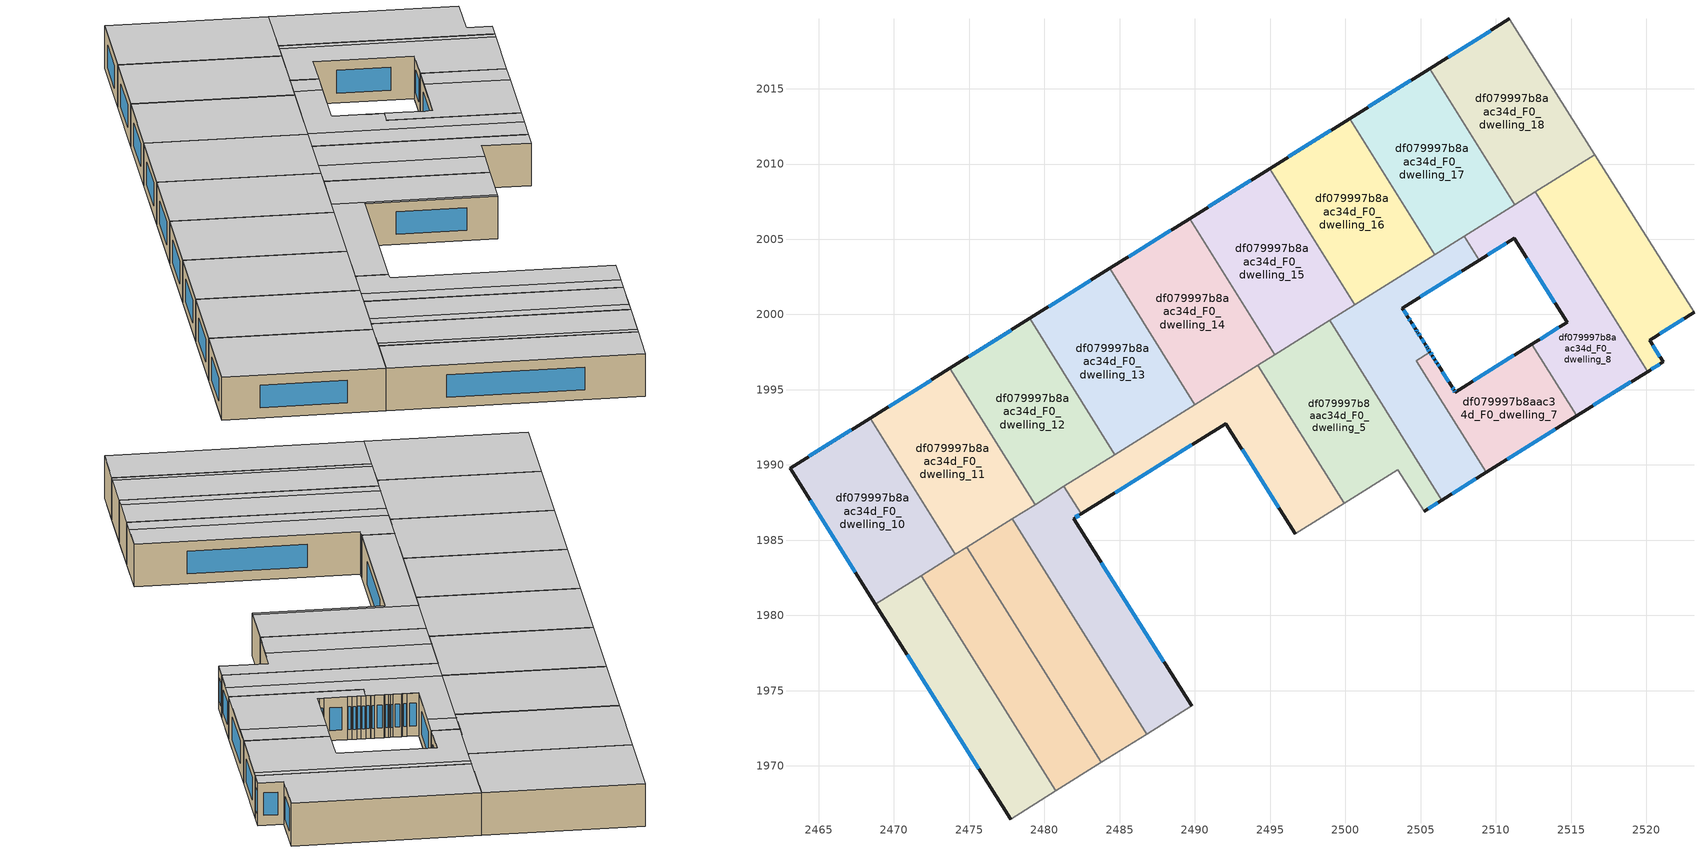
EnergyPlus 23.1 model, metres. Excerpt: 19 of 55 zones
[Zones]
df079997b8aac34d_F0_dwelling_0
 floor ground (EU_floor_Construction): 2471.81,1982.64 2480.75,1968.34 2477.75,1966.46 2468.77,1980.74 z0
 wall outside (EU_wall_Construction): 2468.77,1980.74 2477.75,1966.46 z0:3
 wall to df079997b8aac34d_F0_dwelling_1 (EU_wall_Construction): 2480.75,1968.34 2471.81,1982.64 z0:3
 wall adiabatic (EU_wall_Construction): 2477.75,1966.46 2480.75,1968.34 z0:3
 wall to df079997b8aac34d_F0_dwelling_10 (EU_wall_Construction): 2471.81,1982.64 2468.77,1980.74 z0:3
 window (EU_Window_Construction): 2470.88,1977.39 2475.64,1969.81 z0.7:2.3
 ceiling to df079997b8aac34d_F1_dwelling_0 (EU_floor_Construction): 2480.75,1968.34 2471.81,1982.64 2468.77,1980.74 2477.75,1966.46 z3
df079997b8aac34d_F0_dwelling_1
 floor ground (EU_floor_Construction): 2474.83,1984.53 2483.78,1970.23 2480.75,1968.34 2471.81,1982.64 z0
 wall to df079997b8aac34d_F0_dwelling_2 (EU_wall_Construction): 2483.78,1970.23 2474.83,1984.53 z0:3
 wall adiabatic (EU_wall_Construction): 2480.75,1968.34 2483.78,1970.23 z0:3
 wall to df079997b8aac34d_F0_dwelling_11 (EU_wall_Construction): 2474.83,1984.53 2474.07,1984.05 z0:3
 wall to df079997b8aac34d_F0_dwelling_10 (EU_wall_Construction): 2474.07,1984.05 2471.81,1982.64 z0:3
 ceiling to df079997b8aac34d_F1_dwelling_1 (EU_floor_Construction): 2483.78,1970.23 2474.83,1984.53 2472.15,1982.85 2481.09,1968.55 z3
 ceiling to df079997b8aac34d_F1_dwelling_0 (EU_floor_Construction): 2481.09,1968.55 2472.15,1982.85 2471.81,1982.64 2480.75,1968.34 z3
df079997b8aac34d_F0_dwelling_10
 floor ground (EU_floor_Construction): 2468.41,1993.11 2474.07,1984.05 2468.77,1980.74 2463.09,1989.78 z0
 wall outside (EU_wall_Construction): 2468.41,1993.11 2463.09,1989.78 2468.77,1980.74 z0:3
 wall to df079997b8aac34d_F0_dwelling_11 (EU_wall_Construction): 2474.07,1984.05 2468.41,1993.11 z0:3
 window (EU_Window_Construction): 2464.42,1987.66 2467.44,1982.86 / 2467.16,1992.32 2464.34,1990.56 z0.7:2.3
 ceiling to df079997b8aac34d_F1_dwelling_9 (EU_floor_Construction): 2474.07,1984.05 2468.41,1993.11 2463.09,1989.78 2468.77,1980.74 z3
df079997b8aac34d_F0_dwelling_11
 floor ground (EU_floor_Construction): 2473.72,1996.42 2479.38,1987.37 2474.07,1984.05 2468.41,1993.11 z0
 wall outside (EU_wall_Construction): 2473.72,1996.42 2468.41,1993.11 z0:3
 wall to df079997b8aac34d_F0_dwelling_12 (EU_wall_Construction): 2479.38,1987.37 2473.72,1996.42 z0:3
 wall to df079997b8aac34d_F0_dwelling_2 (EU_wall_Construction): 2474.83,1984.53 2477.86,1986.42 z0:3
 wall to df079997b8aac34d_F0_dwelling_3 (EU_wall_Construction): 2477.86,1986.42 2479.37,1987.37 z0:3
 window (EU_Window_Construction): 2472.47,1995.64 2469.65,1993.88 z0.7:2.3
 ceiling to df079997b8aac34d_F1_dwelling_10 (EU_floor_Construction): 2479.38,1987.37 2473.72,1996.42 2468.41,1993.11 2474.07,1984.05 z3
df079997b8aac34d_F0_dwelling_12
 floor ground (EU_floor_Construction): 2479.03,1999.74 2484.68,1990.69 2479.38,1987.37 2473.72,1996.42 z0
 wall outside (EU_wall_Construction): 2479.03,1999.74 2473.72,1996.42 z0:3
 wall to df079997b8aac34d_F0_dwelling_13 (EU_wall_Construction): 2484.68,1990.69 2479.03,1999.74 z0:3
 wall to df079997b8aac34d_F0_dwelling_4 (EU_wall_Construction): 2481.29,1988.57 2484.68,1990.69 z0:3
 wall to df079997b8aac34d_F0_dwelling_3 (EU_wall_Construction): 2479.37,1987.37 2481.29,1988.57 z0:3
 window (EU_Window_Construction): 2477.78,1998.96 2474.96,1997.2 z0.7:2.3
 ceiling to df079997b8aac34d_F1_dwelling_11 (EU_floor_Construction): 2484.68,1990.69 2479.03,1999.74 2473.72,1996.42 2479.38,1987.37 z3
df079997b8aac34d_F0_dwelling_13
 floor ground (EU_floor_Construction): 2484.34,2003.06 2489.99,1994.01 2484.68,1990.69 2479.03,1999.74 z0
 wall outside (EU_wall_Construction): 2484.34,2003.06 2479.03,1999.74 z0:3
 wall to df079997b8aac34d_F0_dwelling_14 (EU_wall_Construction): 2489.99,1994.01 2484.34,2003.06 z0:3
 wall to df079997b8aac34d_F0_dwelling_4 (EU_wall_Construction): 2484.69,1990.69 2489.99,1994.01 z0:3
 window (EU_Window_Construction): 2483.09,2002.28 2480.28,2000.52 z0.7:2.3
 ceiling to df079997b8aac34d_F1_dwelling_12 (EU_floor_Construction): 2489.99,1994.01 2484.34,2003.06 2479.03,1999.74 2484.68,1990.69 z3
df079997b8aac34d_F0_dwelling_14
 floor ground (EU_floor_Construction): 2489.65,2006.37 2495.31,1997.33 2489.99,1994.01 2484.34,2003.06 z0
 wall outside (EU_wall_Construction): 2489.65,2006.37 2484.34,2003.06 z0:3
 wall to df079997b8aac34d_F0_dwelling_15 (EU_wall_Construction): 2495.31,1997.33 2489.65,2006.37 z0:3
 wall to df079997b8aac34d_F0_dwelling_5 (EU_wall_Construction): 2494.18,1996.63 2495.31,1997.33 z0:3
 wall to df079997b8aac34d_F0_dwelling_4 (EU_wall_Construction): 2489.99,1994.01 2494.18,1996.63 z0:3
 window (EU_Window_Construction): 2488.41,2005.59 2485.59,2003.84 z0.7:2.3
 ceiling to df079997b8aac34d_F1_dwelling_13 (EU_floor_Construction): 2495.31,1997.33 2489.65,2006.37 2484.34,2003.06 2489.99,1994.01 z3
df079997b8aac34d_F0_dwelling_15
 floor ground (EU_floor_Construction): 2494.97,2009.69 2500.62,2000.65 2495.31,1997.33 2489.65,2006.37 z0
 wall outside (EU_wall_Construction): 2494.97,2009.69 2489.65,2006.37 z0:3
 wall to df079997b8aac34d_F0_dwelling_16 (EU_wall_Construction): 2500.62,2000.65 2494.97,2009.69 z0:3
 wall to df079997b8aac34d_F0_dwelling_6 (EU_wall_Construction): 2498.96,1999.61 2500.62,2000.65 z0:3
 wall to df079997b8aac34d_F0_dwelling_5 (EU_wall_Construction): 2495.31,1997.33 2498.96,1999.61 z0:3
 window (EU_Window_Construction): 2493.72,2008.91 2490.9,2007.15 z0.7:2.3
 ceiling to df079997b8aac34d_F1_dwelling_14 (EU_floor_Construction): 2500.62,2000.65 2494.97,2009.69 2489.65,2006.37 2495.31,1997.33 z3
df079997b8aac34d_F0_dwelling_16
 floor ground (EU_floor_Construction): 2500.28,2013.01 2505.93,2003.97 2500.62,2000.65 2494.97,2009.69 z0
 wall outside (EU_wall_Construction): 2500.28,2013.01 2494.97,2009.69 z0:3
 wall to df079997b8aac34d_F0_dwelling_17 (EU_wall_Construction): 2505.93,2003.97 2500.28,2013.01 z0:3
 wall to df079997b8aac34d_F0_dwelling_6 (EU_wall_Construction): 2500.62,2000.65 2505.93,2003.97 z0:3
 window (EU_Window_Construction): 2499.03,2012.23 2496.22,2010.47 z0.7:2.3
 ceiling to df079997b8aac34d_F1_dwelling_15 (EU_floor_Construction): 2505.93,2003.97 2500.28,2013.01 2494.97,2009.69 2500.62,2000.65 z3
df079997b8aac34d_F0_dwelling_17
 floor ground (EU_floor_Construction): 2505.6,2016.33 2511.25,2007.29 2505.93,2003.97 2500.28,2013.01 z0
 wall outside (EU_wall_Construction): 2505.6,2016.33 2500.28,2013.01 z0:3
 wall to df079997b8aac34d_F0_dwelling_18 (EU_wall_Construction): 2511.25,2007.29 2505.6,2016.33 z0:3
 wall to df079997b8aac34d_F0_dwelling_8 (EU_wall_Construction): 2507.91,2005.21 2511.25,2007.29 z0:3
 wall to df079997b8aac34d_F0_dwelling_6 (EU_wall_Construction): 2505.93,2003.97 2507.91,2005.21 z0:3
 window (EU_Window_Construction): 2504.35,2015.55 2501.53,2013.79 z0.7:2.3
 ceiling to df079997b8aac34d_F1_dwelling_16 (EU_floor_Construction): 2511.25,2007.29 2505.6,2016.33 2500.28,2013.01 2505.93,2003.97 z3
df079997b8aac34d_F0_dwelling_18
 floor ground (EU_floor_Construction): 2510.9,2019.65 2516.58,2010.63 2511.25,2007.29 2505.6,2016.33 z0
 wall outside (EU_wall_Construction): 2510.9,2019.65 2505.6,2016.33 z0:3
 wall adiabatic (EU_wall_Construction): 2516.58,2010.63 2510.9,2019.65 z0:3
 wall to df079997b8aac34d_F0_dwelling_9 (EU_wall_Construction): 2512.62,2008.15 2516.58,2010.63 z0:3
 wall to df079997b8aac34d_F0_dwelling_8 (EU_wall_Construction): 2511.25,2007.29 2512.62,2008.15 z0:3
 window (EU_Window_Construction): 2509.66,2018.87 2506.84,2017.11 z0.7:2.3
 ceiling to df079997b8aac34d_F1_dwelling_17 (EU_floor_Construction): 2516.58,2010.63 2510.9,2019.65 2505.6,2016.33 2511.25,2007.29 z3
df079997b8aac34d_F0_dwelling_2
 floor ground (EU_floor_Construction): 2477.86,1986.42 2486.8,1972.12 2483.78,1970.23 2474.83,1984.53 z0
 wall to df079997b8aac34d_F0_dwelling_3 (EU_wall_Construction): 2486.8,1972.12 2477.86,1986.42 z0:3
 wall adiabatic (EU_wall_Construction): 2483.78,1970.23 2486.8,1972.12 z0:3
 ceiling to df079997b8aac34d_F1_dwelling_2 (EU_floor_Construction): 2486.8,1972.12 2477.86,1986.42 2475.51,1984.95 2484.45,1970.65 z3
 ceiling to df079997b8aac34d_F1_dwelling_1 (EU_floor_Construction): 2484.45,1970.65 2475.51,1984.95 2474.83,1984.53 2483.78,1970.23 z3
df079997b8aac34d_F0_dwelling_3
 floor ground (EU_floor_Construction): 2482.44,1986.74 2481.95,1986.44 2489.78,1973.98 2486.8,1972.12 2477.86,1986.42 2481.29,1988.57 z0
 wall outside (EU_wall_Construction): 2489.78,1973.98 2481.95,1986.44 2482.44,1986.74 z0:3
 wall to df079997b8aac34d_F0_dwelling_4 (EU_wall_Construction): 2482.44,1986.74 2481.29,1988.57 z0:3
 wall adiabatic (EU_wall_Construction): 2486.8,1972.12 2489.78,1973.98 z0:3
 window (EU_Window_Construction): 2482.06,1986.51 2482.32,1986.67 / 2487.94,1976.9 2483.79,1983.51 z0.7:2.3
 ceiling to df079997b8aac34d_F1_dwelling_3 (EU_floor_Construction): 2489.78,1973.98 2481.95,1986.44 2482.44,1986.74 2481.29,1988.57 2478.87,1987.05 2487.81,1972.75 z3
 ceiling to df079997b8aac34d_F1_dwelling_2 (EU_floor_Construction): 2487.81,1972.75 2478.87,1987.05 2477.86,1986.42 2486.8,1972.12 z3
df079997b8aac34d_F0_dwelling_4
 floor ground (EU_floor_Construction): 2494.18,1996.63 2499.92,1987.45 2496.67,1985.43 2492.06,1992.75 2482.44,1986.74 2481.29,1988.57 z0
 wall outside (EU_wall_Construction): 2482.44,1986.74 2492.06,1992.75 2496.67,1985.43 z0:3
 wall to df079997b8aac34d_F0_dwelling_5 (EU_wall_Construction): 2499.92,1987.45 2494.18,1996.63 z0:3
 wall adiabatic (EU_wall_Construction): 2496.67,1985.43 2499.92,1987.45 z0:3
 window (EU_Window_Construction): 2493.14,1991.03 2495.59,1987.15 / 2484.7,1988.15 2489.8,1991.34 z0.7:2.3
 ceiling to df079997b8aac34d_F1_dwelling_4 (EU_floor_Construction): 2499.92,1987.45 2494.18,1996.63 2491.1,1994.7 2496.83,1985.53 z3
 ceiling adiabatic (EU_roof_Construction): 2496.83,1985.53 2491.1,1994.7 2481.29,1988.57 2482.44,1986.74 2492.06,1992.75 2496.67,1985.43 z3
df079997b8aac34d_F0_dwelling_5
 floor ground (EU_floor_Construction): 2498.96,1999.61 2506.42,1987.67 2505.24,1986.93 2503.5,1989.68 2499.92,1987.45 2494.18,1996.63 z0
 wall outside (EU_wall_Construction): 2505.24,1986.93 2506.42,1987.67 z0:3
 wall to df079997b8aac34d_F0_dwelling_6 (EU_wall_Construction): 2506.42,1987.67 2498.96,1999.61 z0:3
 wall adiabatic (EU_wall_Construction): 2499.92,1987.45 2503.5,1989.68 2505.24,1986.93 z0:3
 window (EU_Window_Construction): 2505.51,1987.1 2506.14,1987.49 z0.7:2.3
 ceiling to df079997b8aac34d_F1_dwelling_5 (EU_floor_Construction): 2506.42,1987.67 2498.96,1999.61 2496.34,1997.97 2502.07,1988.8 2503.5,1989.68 2505.24,1986.93 z3
 ceiling to df079997b8aac34d_F1_dwelling_4 (EU_floor_Construction): 2502.07,1988.8 2496.34,1997.97 2494.18,1996.63 2499.92,1987.45 z3
df079997b8aac34d_F0_dwelling_6
 floor ground (EU_floor_Construction): 2507.91,2005.21 2508.9,2003.61 2503.79,2000.42 2504.19,1999.78 2504.34,1999.55 2504.35,1999.53 2504.38,1999.48 2504.67,1999.02 2504.78,1998.85 2504.83,1998.77 2504.97,1998.55 2504.99,1998.51 2505.31,1998.01 2505.43,1997.8 2505.47,1997.75 2505.62,1997.5 2504.72,1996.94 2509.36,1989.51 2506.42,1987.67 2498.96,1999.61 z0
 wall outside (EU_wall_Construction): 2505.62,1997.5 2505.47,1997.75 2505.43,1997.8 2505.31,1998.01 2504.99,1998.51 2504.97,1998.55 2504.83,1998.77 2504.78,1998.85 2504.67,1999.02 2504.38,1999.48 2504.35,1999.53 2504.34,1999.55 2504.19,1999.78 2503.79,2000.42 2508.9,2003.61 / 2506.42,1987.67 2509.36,1989.51 z0:3
 wall to df079997b8aac34d_F0_dwelling_8 (EU_wall_Construction): 2508.9,2003.61 2507.91,2005.21 z0:3
 wall to df079997b8aac34d_F0_dwelling_7 (EU_wall_Construction): 2509.36,1989.51 2504.72,1996.94 2505.62,1997.5 z0:3
 window (EU_Window_Construction): 2504.99,2001.17 2507.7,2002.86 / 2504.1,1999.93 2503.88,2000.27 / 2504.3,1999.6 2504.23,1999.73 / 2504.6,1999.13 2504.45,1999.37 / 2504.75,1998.89 2504.7,1998.98 / 2504.82,1998.79 2504.79,1998.83 / 2504.94,1998.6 2504.86,1998.72 / 2505.23,1998.13 2505.06,1998.39 / 2505.41,1997.85 2505.34,1997.96 / 2505.46,1997.76 2505.44,1997.79 / 2505.59,1997.56 2505.5,1997.69 / 2507.11,1988.1 2508.67,1989.08 z0.7:2.3
 ceiling to df079997b8aac34d_F1_dwelling_6 (EU_floor_Construction): 2509.36,1989.51 2504.72,1996.94 2505.62,1997.5 2505.47,1997.75 2505.45,1997.78 2504.99,1998.52 2504.97,1998.55 2504.83,1998.77 2504.78,1998.85 2504.72,1998.95 2503.79,2000.42 2507.39,2002.67 2506.4,2004.26 2500.69,2000.69 2508.16,1988.75 z3
 ceiling to df079997b8aac34d_F1_dwelling_5 (EU_floor_Construction): 2508.16,1988.75 2500.69,2000.69 2498.96,1999.61 2506.42,1987.67 z3
 ceiling to df079997b8aac34d_F1_dwelling_7 (EU_floor_Construction): 2508.9,2003.61 2507.91,2005.21 2506.4,2004.26 2507.39,2002.67 z3
df079997b8aac34d_F0_dwelling_7
 floor ground (EU_floor_Construction): 2512.4,1998.02 2515.38,1993.26 2509.36,1989.51 2504.72,1996.94 2505.62,1997.5 2505.78,1997.25 2505.94,1997 2506.1,1996.74 2506.26,1996.49 2507.06,1995.22 2507.08,1995.18 2507.22,1994.96 2507.3,1994.84 z0
 wall outside (EU_wall_Construction): 2512.4,1998.02 2507.3,1994.84 2507.22,1994.96 2507.08,1995.18 2507.06,1995.22 2506.26,1996.49 2506.1,1996.74 2505.94,1997 2505.78,1997.25 2505.62,1997.5 / 2509.36,1989.51 2515.38,1993.26 z0:3
 wall to df079997b8aac34d_F0_dwelling_8 (EU_wall_Construction): 2515.38,1993.26 2512.4,1998.02 z0:3
 window (EU_Window_Construction): 2505.9,1997.06 2505.82,1997.19 / 2506.06,1996.8 2505.98,1996.94 / 2506.22,1996.55 2506.14,1996.68 / 2506.87,1995.52 2506.45,1996.19 / 2507.19,1995.02 2507.11,1995.13 / 2507.28,1994.87 2507.24,1994.94 / 2511.2,1997.28 2508.5,1995.59 / 2510.77,1990.39 2513.96,1992.38 / 2505.75,1997.31 2505.66,1997.45 z0.7:2.3
 ceiling to df079997b8aac34d_F1_dwelling_6 (EU_floor_Construction): 2513.86,1992.32 2510.89,1997.08 2507.3,1994.84 2507.17,1995.04 2507.08,1995.18 2507.06,1995.22 2506.26,1996.49 2506.1,1996.74 2505.94,1997 2505.78,1997.25 2505.62,1997.5 2504.72,1996.94 2509.36,1989.51 z3
 ceiling to df079997b8aac34d_F1_dwelling_7 (EU_floor_Construction): 2515.37,1993.26 2512.4,1998.02 2510.89,1997.08 2513.86,1992.32 z3
df079997b8aac34d_F0_dwelling_8
 floor ground (EU_floor_Construction): 2512.62,2008.15 2520.08,1996.21 2515.38,1993.26 2512.4,1998.02 2514.73,1999.48 2511.22,2005.06 2508.9,2003.61 2507.91,2005.21 z0
 wall outside (EU_wall_Construction): 2508.9,2003.61 2511.22,2005.06 2514.73,1999.48 2512.4,1998.02 / 2515.38,1993.26 2520.08,1996.21 z0:3
 wall to df079997b8aac34d_F0_dwelling_9 (EU_wall_Construction): 2520.08,1996.21 2512.62,2008.15 z0:3
 window (EU_Window_Construction): 2512.05,2003.75 2513.91,2000.79 / 2509.45,2003.95 2510.68,2004.72 / 2516.48,1993.95 2518.98,1995.51 / 2514.18,1999.14 2512.95,1998.37 z0.7:2.3
 ceiling to df079997b8aac34d_F1_dwelling_8 (EU_floor_Construction): 2520.08,1996.21 2512.62,2008.15 2512.22,2007.9 2519.68,1995.95 z3
 ceiling to df079997b8aac34d_F1_dwelling_7 (EU_floor_Construction): 2519.68,1995.95 2512.22,2007.9 2507.91,2005.21 2508.9,2003.61 2511.22,2005.06 2514.73,1999.48 2512.4,1998.02 2515.37,1993.26 z3
df079997b8aac34d_F0_dwelling_9
 floor ground (EU_floor_Construction): 2516.58,2010.63 2523.17,2000.14 2520.22,1998.29 2521.12,1996.86 2520.08,1996.21 2512.62,2008.15 z0
 wall outside (EU_wall_Construction): 2520.08,1996.21 2521.12,1996.86 2520.22,1998.29 2523.17,2000.14 z0:3
 wall adiabatic (EU_wall_Construction): 2523.17,2000.14 2516.58,2010.63 z0:3
 window (EU_Window_Construction): 2520.91,1998.72 2522.48,1999.71 / 2520.91,1997.19 2520.43,1997.95 / 2520.33,1996.36 2520.88,1996.7 z0.7:2.3
 ceiling to df079997b8aac34d_F1_dwelling_8 (EU_floor_Construction): 2521.12,1996.86 2520.22,1998.29 2523.17,2000.14 2516.58,2010.63 2512.62,2008.15 2520.08,1996.21 z3
[Building]
EU S2 Campaign: North Axis=0; Terrain=City; Solar Distribution=FullExterior
[Site:Location]
Budapest.Ferenc.Liszt.Intl.AP: Latitude=47.437; Longitude=19.256; Time Zone=1; Elevation=185
[SizingPeriod:WeatherFileDays]
AnnualSizingPeriod: Begin Month=1; Begin Day of Month=1; End Month=12; End Day of Month=31; Day of Week for Start Day=Monday; Use Weather File Daylight Saving Period=No; Use Weather File Rain and Snow Indicators=No
[MATERIAL]
EU_InternalMass_Material: Roughness=MediumRough; Thickness=0.1; Conductivity=1; Density=1800; Specific Heat=900; Thermal Absorptance=0.9; Solar Absorptance=0.7; Visible Absorptance=0.7
[MATERIAL:NOMASS] Roughness=MediumRough; Thermal Absorptance=0.9; Solar Absorptance=0.7; Visible Absorptance=0.7
Name | Thermal Resistance
EU_wall_NoMass | 0.832559
EU_roof_NoMass | 1.39638
EU_floor_NoMass | 0.872794
[WINDOWMATERIAL:SIMPLEGLAZINGSYSTEM]
EU_Window_SimpleGlazing: UFactor=2.79869; Solar Heat Gain Coefficient=0.75; Visible Transmittance=0.75
[CONSTRUCTION]
EU_wall_Construction: EU_wall_NoMass
EU_roof_Construction: EU_roof_NoMass
EU_floor_Construction: EU_floor_NoMass
EU_Window_Construction: EU_Window_SimpleGlazing
EU_InternalMass_Construction: EU_InternalMass_Material
[ZONE] Type=1; Multiplier=1; Ceiling Height=autocalculate; Floor Area=autocalculate; Part of Total Floor Area=Yes
Name | Volume
df079997b8aac34d_F0_dwelling_0 | 180.436
df079997b8aac34d_F0_dwelling_1 | 180.449
df079997b8aac34d_F0_dwelling_10 | 200.505
df079997b8aac34d_F0_dwelling_11 | 200.465
df079997b8aac34d_F0_dwelling_12 | 200.495
df079997b8aac34d_F0_dwelling_13 | 200.478
df079997b8aac34d_F0_dwelling_14 | 200.473
df079997b8aac34d_F0_dwelling_15 | 200.491
df079997b8aac34d_F0_dwelling_16 | 200.494
df079997b8aac34d_F0_dwelling_17 | 200.487
df079997b8aac34d_F0_dwelling_18 | 200.481
df079997b8aac34d_F0_dwelling_2 | 180.467
df079997b8aac34d_F0_dwelling_3 | 180.445
df079997b8aac34d_F0_dwelling_4 | 198.293
df079997b8aac34d_F0_dwelling_5 | 196.393
df079997b8aac34d_F0_dwelling_6 | 197.511
df079997b8aac34d_F0_dwelling_7 | 129.542
df079997b8aac34d_F0_dwelling_8 | 180.429
df079997b8aac34d_F0_dwelling_9 | 180.452
[INTERNALMASS] Construction=EU_InternalMass_Construction
Name | Zone or ZoneList | Surface Area
df079997b8aac34d_F0_dwelling_0_EU_InternalMass | df079997b8aac34d_F0_dwelling_0 | 60.1452
df079997b8aac34d_F0_dwelling_1_EU_InternalMass | df079997b8aac34d_F0_dwelling_1 | 60.1495
df079997b8aac34d_F0_dwelling_2_EU_InternalMass | df079997b8aac34d_F0_dwelling_2 | 60.1555
df079997b8aac34d_F0_dwelling_3_EU_InternalMass | df079997b8aac34d_F0_dwelling_3 | 60.1482
df079997b8aac34d_F0_dwelling_4_EU_InternalMass | df079997b8aac34d_F0_dwelling_4 | 66.1008
df079997b8aac34d_F0_dwelling_5_EU_InternalMass | df079997b8aac34d_F0_dwelling_5 | 65.4625
df079997b8aac34d_F0_dwelling_6_EU_InternalMass | df079997b8aac34d_F0_dwelling_6 | 65.8467
df079997b8aac34d_F0_dwelling_7_EU_InternalMass | df079997b8aac34d_F0_dwelling_7 | 43.18
df079997b8aac34d_F0_dwelling_8_EU_InternalMass | df079997b8aac34d_F0_dwelling_8 | 60.143
df079997b8aac34d_F0_dwelling_9_EU_InternalMass | df079997b8aac34d_F0_dwelling_9 | 60.1505
df079997b8aac34d_F0_dwelling_10_EU_InternalMass | df079997b8aac34d_F0_dwelling_10 | 66.835
df079997b8aac34d_F0_dwelling_11_EU_InternalMass | df079997b8aac34d_F0_dwelling_11 | 66.8218
df079997b8aac34d_F0_dwelling_12_EU_InternalMass | df079997b8aac34d_F0_dwelling_12 | 66.8316
df079997b8aac34d_F0_dwelling_13_EU_InternalMass | df079997b8aac34d_F0_dwelling_13 | 66.8262
df079997b8aac34d_F0_dwelling_14_EU_InternalMass | df079997b8aac34d_F0_dwelling_14 | 66.8242
df079997b8aac34d_F0_dwelling_15_EU_InternalMass | df079997b8aac34d_F0_dwelling_15 | 66.8304
df079997b8aac34d_F0_dwelling_16_EU_InternalMass | df079997b8aac34d_F0_dwelling_16 | 66.831
df079997b8aac34d_F0_dwelling_17_EU_InternalMass | df079997b8aac34d_F0_dwelling_17 | 66.8291
df079997b8aac34d_F0_dwelling_18_EU_InternalMass | df079997b8aac34d_F0_dwelling_18 | 66.8272
[OTHEREQUIPMENT] Fuel Type=Electricity; Design Level Calculation Method=Watts/Area; Power per Zone Floor Area=1; Fraction Latent=0; Fraction Radiant=0; Fraction Lost=0; Carbon Dioxide Generation Rate=0; EndUse Subcategory=EU_Step8_InternalGains
Name | Zone or ZoneList or Space or SpaceList | Schedule
EU_Step8_InternalGain_df079997b8aac34d_F0_dwelling_0_f000 | df079997b8aac34d_F0_dwelling_0 | EU_Step8_GainSchedule_df079997b8aac34d_F0_dwelling_0_f000
EU_Step8_InternalGain_df079997b8aac34d_F0_dwelling_1_f000 | df079997b8aac34d_F0_dwelling_1 | EU_Step8_GainSchedule_df079997b8aac34d_F0_dwelling_1_f000
EU_Step8_InternalGain_df079997b8aac34d_F0_dwelling_2_f000 | df079997b8aac34d_F0_dwelling_2 | EU_Step8_GainSchedule_df079997b8aac34d_F0_dwelling_2_f000
EU_Step8_InternalGain_df079997b8aac34d_F0_dwelling_3_f000 | df079997b8aac34d_F0_dwelling_3 | EU_Step8_GainSchedule_df079997b8aac34d_F0_dwelling_3_f000
EU_Step8_InternalGain_df079997b8aac34d_F0_dwelling_4_f000 | df079997b8aac34d_F0_dwelling_4 | EU_Step8_GainSchedule_df079997b8aac34d_F0_dwelling_4_f000
EU_Step8_InternalGain_df079997b8aac34d_F0_dwelling_5_f000 | df079997b8aac34d_F0_dwelling_5 | EU_Step8_GainSchedule_df079997b8aac34d_F0_dwelling_5_f000
EU_Step8_InternalGain_df079997b8aac34d_F0_dwelling_6_f000 | df079997b8aac34d_F0_dwelling_6 | EU_Step8_GainSchedule_df079997b8aac34d_F0_dwelling_6_f000
EU_Step8_InternalGain_df079997b8aac34d_F0_dwelling_7_f000 | df079997b8aac34d_F0_dwelling_7 | EU_Step8_GainSchedule_df079997b8aac34d_F0_dwelling_7_f000
EU_Step8_InternalGain_df079997b8aac34d_F0_dwelling_8_f000 | df079997b8aac34d_F0_dwelling_8 | EU_Step8_GainSchedule_df079997b8aac34d_F0_dwelling_8_f000
EU_Step8_InternalGain_df079997b8aac34d_F0_dwelling_9_f000 | df079997b8aac34d_F0_dwelling_9 | EU_Step8_GainSchedule_df079997b8aac34d_F0_dwelling_9_f000
EU_Step8_InternalGain_df079997b8aac34d_F0_dwelling_10_f000 | df079997b8aac34d_F0_dwelling_10 | EU_Step8_GainSchedule_df079997b8aac34d_F0_dwelling_10_f000
EU_Step8_InternalGain_df079997b8aac34d_F0_dwelling_11_f000 | df079997b8aac34d_F0_dwelling_11 | EU_Step8_GainSchedule_df079997b8aac34d_F0_dwelling_11_f000
EU_Step8_InternalGain_df079997b8aac34d_F0_dwelling_12_f000 | df079997b8aac34d_F0_dwelling_12 | EU_Step8_GainSchedule_df079997b8aac34d_F0_dwelling_12_f000
EU_Step8_InternalGain_df079997b8aac34d_F0_dwelling_13_f000 | df079997b8aac34d_F0_dwelling_13 | EU_Step8_GainSchedule_df079997b8aac34d_F0_dwelling_13_f000
EU_Step8_InternalGain_df079997b8aac34d_F0_dwelling_14_f000 | df079997b8aac34d_F0_dwelling_14 | EU_Step8_GainSchedule_df079997b8aac34d_F0_dwelling_14_f000
EU_Step8_InternalGain_df079997b8aac34d_F0_dwelling_15_f000 | df079997b8aac34d_F0_dwelling_15 | EU_Step8_GainSchedule_df079997b8aac34d_F0_dwelling_15_f000
EU_Step8_InternalGain_df079997b8aac34d_F0_dwelling_16_f000 | df079997b8aac34d_F0_dwelling_16 | EU_Step8_GainSchedule_df079997b8aac34d_F0_dwelling_16_f000
EU_Step8_InternalGain_df079997b8aac34d_F0_dwelling_17_f000 | df079997b8aac34d_F0_dwelling_17 | EU_Step8_GainSchedule_df079997b8aac34d_F0_dwelling_17_f000
EU_Step8_InternalGain_df079997b8aac34d_F0_dwelling_18_f000 | df079997b8aac34d_F0_dwelling_18 | EU_Step8_GainSchedule_df079997b8aac34d_F0_dwelling_18_f000
[ZONEVENTILATION:DESIGNFLOWRATE] Schedule=EU_AlwaysOn; Design Flow Rate Calculation Method=AirChanges/Hour; Air Changes per Hour=0.475469; Ventilation Type=Natural; Fan Pressure Rise=0; Fan Total Efficiency=1; Constant Term Coefficient=1; Temperature Term Coefficient=0; Velocity Term Coefficient=0; Velocity Squared Term Coefficient=0; Minimum Indoor Temperature=-100; Maximum Indoor Temperature=100; Delta Temperature=-100; Minimum Outdoor Temperature=-100; Maximum Outdoor Temperature=100; Maximum Wind Speed=40
Name | Zone or ZoneList or Space or SpaceList
EU_ConstantAir_df079997b8aac34d_F0_dwelling_0 | df079997b8aac34d_F0_dwelling_0
EU_ConstantAir_df079997b8aac34d_F0_dwelling_1 | df079997b8aac34d_F0_dwelling_1
EU_ConstantAir_df079997b8aac34d_F0_dwelling_2 | df079997b8aac34d_F0_dwelling_2
EU_ConstantAir_df079997b8aac34d_F0_dwelling_3 | df079997b8aac34d_F0_dwelling_3
EU_ConstantAir_df079997b8aac34d_F0_dwelling_4 | df079997b8aac34d_F0_dwelling_4
EU_ConstantAir_df079997b8aac34d_F0_dwelling_5 | df079997b8aac34d_F0_dwelling_5
EU_ConstantAir_df079997b8aac34d_F0_dwelling_6 | df079997b8aac34d_F0_dwelling_6
EU_ConstantAir_df079997b8aac34d_F0_dwelling_7 | df079997b8aac34d_F0_dwelling_7
EU_ConstantAir_df079997b8aac34d_F0_dwelling_8 | df079997b8aac34d_F0_dwelling_8
EU_ConstantAir_df079997b8aac34d_F0_dwelling_9 | df079997b8aac34d_F0_dwelling_9
EU_ConstantAir_df079997b8aac34d_F0_dwelling_10 | df079997b8aac34d_F0_dwelling_10
EU_ConstantAir_df079997b8aac34d_F0_dwelling_11 | df079997b8aac34d_F0_dwelling_11
EU_ConstantAir_df079997b8aac34d_F0_dwelling_12 | df079997b8aac34d_F0_dwelling_12
EU_ConstantAir_df079997b8aac34d_F0_dwelling_13 | df079997b8aac34d_F0_dwelling_13
EU_ConstantAir_df079997b8aac34d_F0_dwelling_14 | df079997b8aac34d_F0_dwelling_14
EU_ConstantAir_df079997b8aac34d_F0_dwelling_15 | df079997b8aac34d_F0_dwelling_15
EU_ConstantAir_df079997b8aac34d_F0_dwelling_16 | df079997b8aac34d_F0_dwelling_16
EU_ConstantAir_df079997b8aac34d_F0_dwelling_17 | df079997b8aac34d_F0_dwelling_17
EU_ConstantAir_df079997b8aac34d_F0_dwelling_18 | df079997b8aac34d_F0_dwelling_18
[HVACTEMPLATE:THERMOSTAT] Constant Heating Setpoint=20; Constant Cooling Setpoint=50
EU_HeatOnly_df079997b8aac34d_F0_dwelling_0; EU_HeatOnly_df079997b8aac34d_F0_dwelling_1; EU_HeatOnly_df079997b8aac34d_F0_dwelling_2; EU_HeatOnly_df079997b8aac34d_F0_dwelling_3; EU_HeatOnly_df079997b8aac34d_F0_dwelling_4; EU_HeatOnly_df079997b8aac34d_F0_dwelling_5; EU_HeatOnly_df079997b8aac34d_F0_dwelling_6; EU_HeatOnly_df079997b8aac34d_F0_dwelling_7; EU_HeatOnly_df079997b8aac34d_F0_dwelling_8; EU_HeatOnly_df079997b8aac34d_F0_dwelling_9; EU_HeatOnly_df079997b8aac34d_F0_dwelling_10; EU_HeatOnly_df079997b8aac34d_F0_dwelling_11; EU_HeatOnly_df079997b8aac34d_F0_dwelling_12; EU_HeatOnly_df079997b8aac34d_F0_dwelling_13; EU_HeatOnly_df079997b8aac34d_F0_dwelling_14; EU_HeatOnly_df079997b8aac34d_F0_dwelling_15; EU_HeatOnly_df079997b8aac34d_F0_dwelling_16; EU_HeatOnly_df079997b8aac34d_F0_dwelling_17; EU_HeatOnly_df079997b8aac34d_F0_dwelling_18; EU_HeatOnly_df079997b8aac34d_F1_dwelling_0; EU_HeatOnly_df079997b8aac34d_F1_dwelling_1; EU_HeatOnly_df079997b8aac34d_F1_dwelling_2; EU_HeatOnly_df079997b8aac34d_F1_dwelling_3; EU_HeatOnly_df079997b8aac34d_F1_dwelling_4; EU_HeatOnly_df079997b8aac34d_F1_dwelling_5; EU_HeatOnly_df079997b8aac34d_F1_dwelling_6; EU_HeatOnly_df079997b8aac34d_F1_dwelling_7; EU_HeatOnly_df079997b8aac34d_F1_dwelling_8; EU_HeatOnly_df079997b8aac34d_F1_dwelling_9; EU_HeatOnly_df079997b8aac34d_F1_dwelling_10; EU_HeatOnly_df079997b8aac34d_F1_dwelling_11; EU_HeatOnly_df079997b8aac34d_F1_dwelling_12; EU_HeatOnly_df079997b8aac34d_F1_dwelling_13; EU_HeatOnly_df079997b8aac34d_F1_dwelling_14; EU_HeatOnly_df079997b8aac34d_F1_dwelling_15; EU_HeatOnly_df079997b8aac34d_F1_dwelling_16; EU_HeatOnly_df079997b8aac34d_F1_dwelling_17; EU_HeatOnly_df079997b8aac34d_F2_dwelling_0; EU_HeatOnly_df079997b8aac34d_F2_dwelling_1; EU_HeatOnly_df079997b8aac34d_F2_dwelling_2; EU_HeatOnly_df079997b8aac34d_F2_dwelling_3; EU_HeatOnly_df079997b8aac34d_F2_dwelling_4; EU_HeatOnly_df079997b8aac34d_F2_dwelling_5; EU_HeatOnly_df079997b8aac34d_F2_dwelling_6; EU_HeatOnly_df079997b8aac34d_F2_dwelling_7; EU_HeatOnly_df079997b8aac34d_F2_dwelling_8; EU_HeatOnly_df079997b8aac34d_F2_dwelling_9; EU_HeatOnly_df079997b8aac34d_F2_dwelling_10; EU_HeatOnly_df079997b8aac34d_F2_dwelling_11; EU_HeatOnly_df079997b8aac34d_F2_dwelling_12; EU_HeatOnly_df079997b8aac34d_F2_dwelling_13; EU_HeatOnly_df079997b8aac34d_F2_dwelling_14; EU_HeatOnly_df079997b8aac34d_F2_dwelling_15; EU_HeatOnly_df079997b8aac34d_F2_dwelling_16; EU_HeatOnly_df079997b8aac34d_F2_dwelling_17
[HVACTEMPLATE:ZONE:IDEALLOADSAIRSYSTEM] System Availability Schedule=EU_AlwaysOn; Maximum Heating Supply Air Temperature=50; Minimum Cooling Supply Air Temperature=13; Maximum Heating Supply Air Humidity Ratio=0.0156; Minimum Cooling Supply Air Humidity Ratio=0.0077; Heating Limit=NoLimit; Cooling Limit=NoLimit; Heating Availability Schedule=EU_AlwaysOn; Cooling Availability Schedule=EU_CoolingOff; Dehumidification Control Type=ConstantSensibleHeatRatio; Cooling Sensible Heat Ratio=0.7; Dehumidification Setpoint=60; Humidification Control Type=None; Humidification Setpoint=30; Outdoor Air Method=None; Outdoor Air Flow Rate per Person=0.00944; Outdoor Air Flow Rate per Zone Floor Area=0; Outdoor Air Flow Rate per Zone=0; Demand Controlled Ventilation Type=None; Outdoor Air Economizer Type=NoEconomizer; Heat Recovery Type=None; Sensible Heat Recovery Effectiveness=0.7; Latent Heat Recovery Effectiveness=0.65
Name | Template Thermostat
df079997b8aac34d_F0_dwelling_0 | EU_HeatOnly_df079997b8aac34d_F0_dwelling_0
df079997b8aac34d_F0_dwelling_1 | EU_HeatOnly_df079997b8aac34d_F0_dwelling_1
df079997b8aac34d_F0_dwelling_2 | EU_HeatOnly_df079997b8aac34d_F0_dwelling_2
df079997b8aac34d_F0_dwelling_3 | EU_HeatOnly_df079997b8aac34d_F0_dwelling_3
df079997b8aac34d_F0_dwelling_4 | EU_HeatOnly_df079997b8aac34d_F0_dwelling_4
df079997b8aac34d_F0_dwelling_5 | EU_HeatOnly_df079997b8aac34d_F0_dwelling_5
df079997b8aac34d_F0_dwelling_6 | EU_HeatOnly_df079997b8aac34d_F0_dwelling_6
df079997b8aac34d_F0_dwelling_7 | EU_HeatOnly_df079997b8aac34d_F0_dwelling_7
df079997b8aac34d_F0_dwelling_8 | EU_HeatOnly_df079997b8aac34d_F0_dwelling_8
df079997b8aac34d_F0_dwelling_9 | EU_HeatOnly_df079997b8aac34d_F0_dwelling_9
df079997b8aac34d_F0_dwelling_10 | EU_HeatOnly_df079997b8aac34d_F0_dwelling_10
df079997b8aac34d_F0_dwelling_11 | EU_HeatOnly_df079997b8aac34d_F0_dwelling_11
df079997b8aac34d_F0_dwelling_12 | EU_HeatOnly_df079997b8aac34d_F0_dwelling_12
df079997b8aac34d_F0_dwelling_13 | EU_HeatOnly_df079997b8aac34d_F0_dwelling_13
df079997b8aac34d_F0_dwelling_14 | EU_HeatOnly_df079997b8aac34d_F0_dwelling_14
df079997b8aac34d_F0_dwelling_15 | EU_HeatOnly_df079997b8aac34d_F0_dwelling_15
df079997b8aac34d_F0_dwelling_16 | EU_HeatOnly_df079997b8aac34d_F0_dwelling_16
df079997b8aac34d_F0_dwelling_17 | EU_HeatOnly_df079997b8aac34d_F0_dwelling_17
df079997b8aac34d_F0_dwelling_18 | EU_HeatOnly_df079997b8aac34d_F0_dwelling_18
[SIZING:ZONE] Zone Cooling Design Supply Air Temperature Input Method=SupplyAirTemperature; Zone Cooling Design Supply Air Temperature=13; Zone Heating Design Supply Air Temperature Input Method=SupplyAirTemperature; Zone Heating Design Supply Air Temperature=50; Zone Cooling Design Supply Air Humidity Ratio=0.008; Zone Heating Design Supply Air Humidity Ratio=0.008; Cooling Design Air Flow Method=DesignDay; Cooling Design Air Flow Rate=0; Cooling Minimum Air Flow per Zone Floor Area=0.000762; Cooling Minimum Air Flow=0; Cooling Minimum Air Flow Fraction=0.2; Heating Design Air Flow Method=DesignDay; Heating Design Air Flow Rate=0; Heating Maximum Air Flow per Zone Floor Area=0.002032; Heating Maximum Air Flow=0.141576; Heating Maximum Air Flow Fraction=0.3; Account for Dedicated Outdoor Air System=No; Dedicated Outdoor Air System Control Strategy=NeutralSupplyAir; Dedicated Outdoor Air Low Setpoint Temperature for Design=autosize; Dedicated Outdoor Air High Setpoint Temperature for Design=autosize; Zone Load Sizing Method=Sensible Load Only No Latent Load; Zone Latent Cooling Design Supply Air Humidity Ratio Input Method=HumidityRatioDifference; Zone Cooling Design Supply Air Humidity Ratio Difference=0.005; Zone Latent Heating Design Supply Air Humidity Ratio Input Method=HumidityRatioDifference; Zone Humidification Design Supply Air Humidity Ratio Difference=0.005
df079997b8aac34d_F0_dwelling_0; df079997b8aac34d_F0_dwelling_1; df079997b8aac34d_F0_dwelling_2; df079997b8aac34d_F0_dwelling_3; df079997b8aac34d_F0_dwelling_4; df079997b8aac34d_F0_dwelling_5; df079997b8aac34d_F0_dwelling_6; df079997b8aac34d_F0_dwelling_7; df079997b8aac34d_F0_dwelling_8; df079997b8aac34d_F0_dwelling_9; df079997b8aac34d_F0_dwelling_10; df079997b8aac34d_F0_dwelling_11; df079997b8aac34d_F0_dwelling_12; df079997b8aac34d_F0_dwelling_13; df079997b8aac34d_F0_dwelling_14; df079997b8aac34d_F0_dwelling_15; df079997b8aac34d_F0_dwelling_16; df079997b8aac34d_F0_dwelling_17; df079997b8aac34d_F0_dwelling_18
[SCHEDULE:CONSTANT]
Name | Hourly Value
EU_AlwaysOn | 1
EU_CoolingOff | 0
[SCHEDULE:FILE] Column Number=1; Rows to Skip at Top=0; Number of Hours of Data=8760; Column Separator=Comma; Interpolate to Timestep=No; Minutes per Item=60; Adjust Schedule for Daylight Savings=Yes
Name | File
EU_Step8_GainSchedule_df079997b8aac34d_F0_dwelling_0_f000 | ../../schedules/df079997b8aac34d/df079997b8aac34d_F0_dwelling_0_f000_gain.csv
EU_Step8_GainSchedule_df079997b8aac34d_F0_dwelling_1_f000 | ../../schedules/df079997b8aac34d/df079997b8aac34d_F0_dwelling_1_f000_gain.csv
EU_Step8_GainSchedule_df079997b8aac34d_F0_dwelling_2_f000 | ../../schedules/df079997b8aac34d/df079997b8aac34d_F0_dwelling_2_f000_gain.csv
EU_Step8_GainSchedule_df079997b8aac34d_F0_dwelling_3_f000 | ../../schedules/df079997b8aac34d/df079997b8aac34d_F0_dwelling_3_f000_gain.csv
EU_Step8_GainSchedule_df079997b8aac34d_F0_dwelling_4_f000 | ../../schedules/df079997b8aac34d/df079997b8aac34d_F0_dwelling_4_f000_gain.csv
EU_Step8_GainSchedule_df079997b8aac34d_F0_dwelling_5_f000 | ../../schedules/df079997b8aac34d/df079997b8aac34d_F0_dwelling_5_f000_gain.csv
EU_Step8_GainSchedule_df079997b8aac34d_F0_dwelling_6_f000 | ../../schedules/df079997b8aac34d/df079997b8aac34d_F0_dwelling_6_f000_gain.csv
EU_Step8_GainSchedule_df079997b8aac34d_F0_dwelling_7_f000 | ../../schedules/df079997b8aac34d/df079997b8aac34d_F0_dwelling_7_f000_gain.csv
EU_Step8_GainSchedule_df079997b8aac34d_F0_dwelling_8_f000 | ../../schedules/df079997b8aac34d/df079997b8aac34d_F0_dwelling_8_f000_gain.csv
EU_Step8_GainSchedule_df079997b8aac34d_F0_dwelling_9_f000 | ../../schedules/df079997b8aac34d/df079997b8aac34d_F0_dwelling_9_f000_gain.csv
EU_Step8_GainSchedule_df079997b8aac34d_F0_dwelling_10_f000 | ../../schedules/df079997b8aac34d/df079997b8aac34d_F0_dwelling_10_f000_gain.csv
EU_Step8_GainSchedule_df079997b8aac34d_F0_dwelling_11_f000 | ../../schedules/df079997b8aac34d/df079997b8aac34d_F0_dwelling_11_f000_gain.csv
EU_Step8_GainSchedule_df079997b8aac34d_F0_dwelling_12_f000 | ../../schedules/df079997b8aac34d/df079997b8aac34d_F0_dwelling_12_f000_gain.csv
EU_Step8_GainSchedule_df079997b8aac34d_F0_dwelling_13_f000 | ../../schedules/df079997b8aac34d/df079997b8aac34d_F0_dwelling_13_f000_gain.csv
EU_Step8_GainSchedule_df079997b8aac34d_F0_dwelling_14_f000 | ../../schedules/df079997b8aac34d/df079997b8aac34d_F0_dwelling_14_f000_gain.csv
EU_Step8_GainSchedule_df079997b8aac34d_F0_dwelling_15_f000 | ../../schedules/df079997b8aac34d/df079997b8aac34d_F0_dwelling_15_f000_gain.csv
EU_Step8_GainSchedule_df079997b8aac34d_F0_dwelling_16_f000 | ../../schedules/df079997b8aac34d/df079997b8aac34d_F0_dwelling_16_f000_gain.csv
EU_Step8_GainSchedule_df079997b8aac34d_F0_dwelling_17_f000 | ../../schedules/df079997b8aac34d/df079997b8aac34d_F0_dwelling_17_f000_gain.csv
EU_Step8_GainSchedule_df079997b8aac34d_F0_dwelling_18_f000 | ../../schedules/df079997b8aac34d/df079997b8aac34d_F0_dwelling_18_f000_gain.csv
